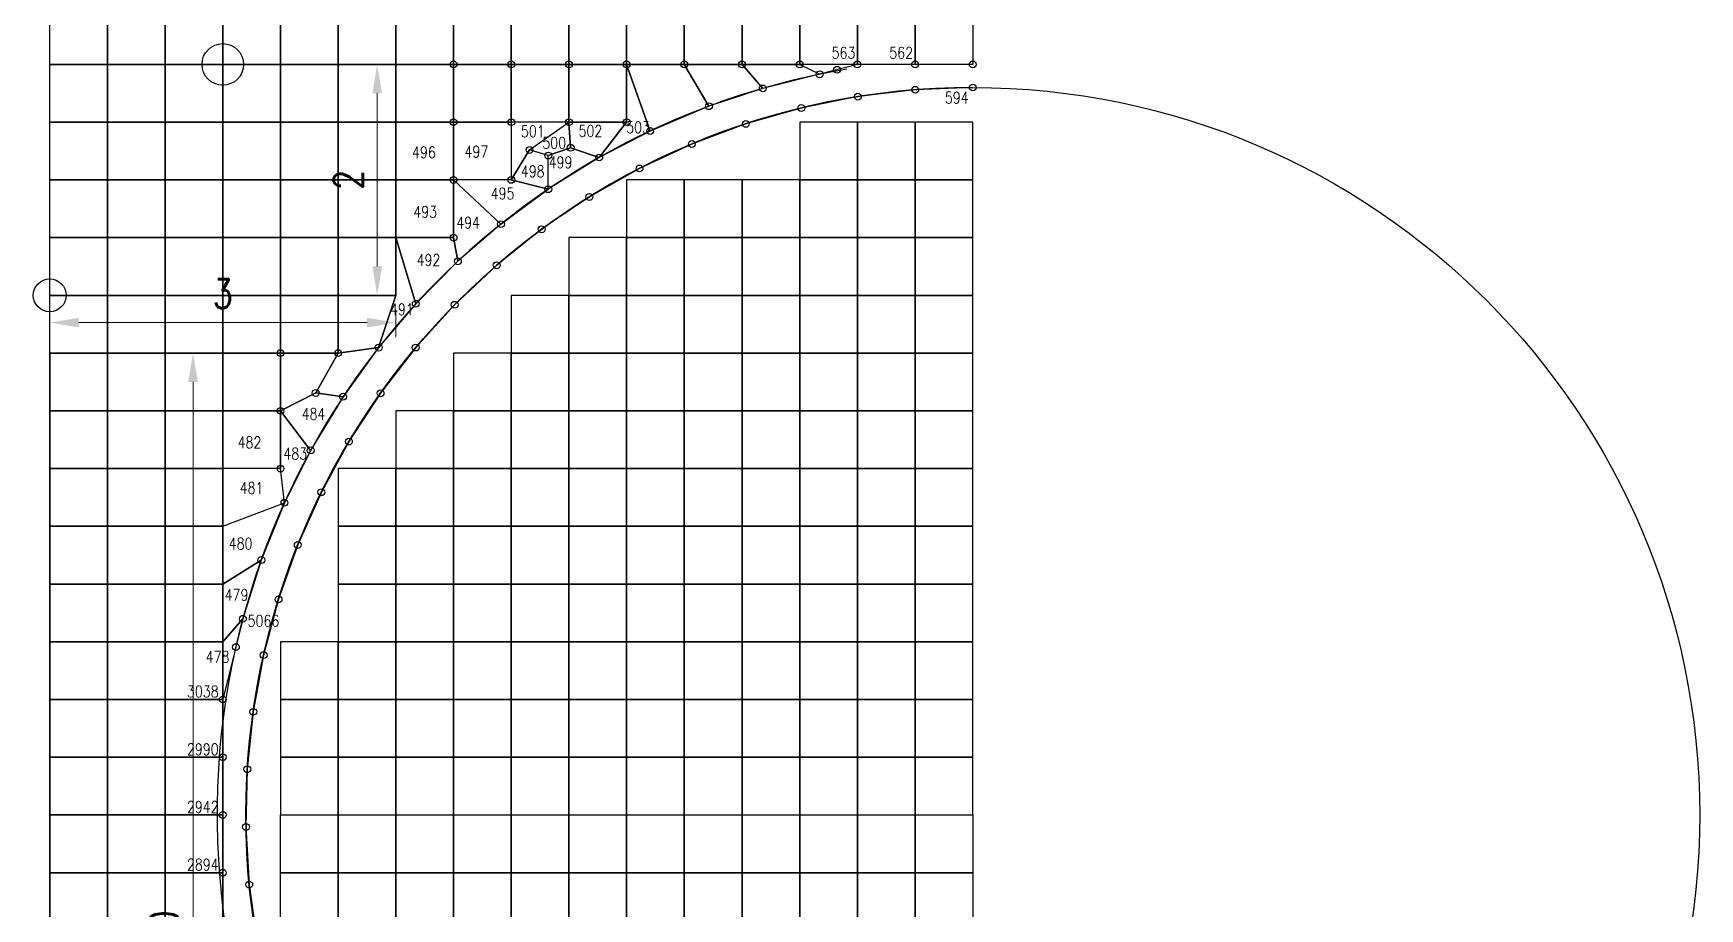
# Model space of a CAD drawing. Header units: millimetres. Extents: x -66 to 79, y -30 to 113.
# Drawn here: x 44.86 to 59.3, y 90.84 to 98.42 of the extents above; entities that cross this region are included whole.
import ezdxf

# ---------------------------------------------------------------- set-up
doc = ezdxf.new("R2010")
doc.units = ezdxf.units.MM
doc.layers.get('Defpoints').update_dxf_attribs({"color": 181})
for name, color, linetype in [('Ele_num_pl.', 142, 'Continuous'), ('interface_blocks', 240, 'Continuous'), ('Interface_nodes', 161, 'Continuous'), ('Main_blokcs', 3, 'Continuous'), ('master_slave_nodes', 11, 'Continuous'), ('reg_small', 4, 'Continuous'), ('Stitch', 10, 'Continuous')]:
    doc.layers.add(name, color=color, linetype=linetype)
doc.styles.add('ROMANS', font='ROMANS.shx', dxfattribs={"width": 0.8})
doc.dimstyles.new('DIM_0.1', dxfattribs={"dimscale": 0.1, "dimtxt": 2.5, "dimasz": 2.5, "dimexe": 1.25, "dimexo": 1.25, "dimgap": 1.25, "dimtad": 1, "dimdec": 3, "dimzin": 11, "dimdsep": 46, "dimtxsty": 'ROMANS', "dimcen": 0, "dimclrd": 1, "dimclre": 1, "dimclrt": 7, "dimadec": 4, "dimazin": 3, "dimtfac": 1, "dimtdec": 3, "dimtofl": 0, "dimtmove": 2, "dimatfit": 3, "dimfxl": 1, "dimfrac": 2, "dimtolj": 1, "dimtzin": 11, "dimlwd": 0, "dimlwe": 0, "dimarcsym": 0})

# ---------------------------------------------------------------- blocks, each defined once
blk = doc.blocks.new('*D44')
at = {"color": 1, "lineweight": 0, "transparency": 16777216}
for p, q in [((46.375, 95.651), (46.117, 95.651)), ((46.242, 85.901), (46.242, 95.401)), ((46.375, 85.651), (46.117, 85.651))]:
    blk.add_line(p, q, dxfattribs=at)
at = {"color": 1, "transparency": 16777216}
for points in [[(46.2, 95.401), (46.284, 95.401), (46.242, 95.651)], [(46.2, 85.901), (46.284, 85.901), (46.242, 85.651)]]:
    blk.add_solid(points, dxfattribs=at)
at = {"layer": 'Defpoints', "color": 0, "transparency": 16777216}
for p in [(46.242, 95.651), (46.5, 95.651), (46.5, 85.651)]:
    blk.add_point(p, dxfattribs=at)
at = {"color": 7, "transparency": 16777216, "insert": (45.992, 90.651), "char_height": 0.25, "attachment_point": 5, "rotation": 90, "style": 'ROMANS'}
blk.add_mtext('\\A1;10', dxfattribs=at)
blk = doc.blocks.new('*U42')
at = {"layer": 'master_slave_nodes'}
blk.add_circle((0, 0), 0.0296, dxfattribs=at)
blk = doc.blocks.new('*U43')
at = {"color": 0, "linetype": 'ByBlock', "lineweight": -2, "transparency": 16777216}
for p, rotation in [((52.501, 97.931), 184.5472840883398), ((53, 97.951), 180), ((51.514, 97.773), 193.6418522650193), ((52.004, 97.872), 189.0945681766796), ((51.033, 97.636), 198.1891363533589), ((50.565, 97.461), 202.7364204416987), ((50.112, 97.25), 207.2837045300382), ((49.677, 97.003), 211.8309886183779), ((49.263, 96.723), 216.3782727067176), ((48.873, 96.411), 220.9255567950574), ((48.509, 96.069), 225.4728408833972), ((48.172, 95.699), 230.0201249717369), ((47.867, 95.303), 234.5674090600767), ((47.593, 94.885), 239.1146931484164), ((47.354, 94.446), 243.6619772367561), ((47.15, 93.989), 248.2092613250959), ((46.983, 93.518), 252.7565454134356), ((46.854, 93.035), 257.3038295017751), ((46.764, 92.544), 261.8511135901149), ((46.712, 92.047), 266.3983976784547), ((46.701, 91.547), 270.9456817667945), ((46.729, 91.048), 275.4929658551341), ((46.796, 90.552), 280.0402499434738), ((46.903, 90.064), 284.5875340318136), ((47.048, 89.586), 289.1348181201534), ((47.231, 89.12), 293.6821022084933), ((47.449, 88.671), 298.2293862968331), ((47.703, 88.24), 302.7766703851728), ((47.99, 87.831), 307.3239544735126), ((48.309, 87.446), 311.8712385618524), ((48.657, 87.087), 316.4185226501922), ((49.032, 86.757), 320.9658067385321), ((49.433, 86.458), 325.5130908268719), ((49.856, 86.192), 330.0603749152116), ((50.298, 85.959), 334.6076590035515), ((50.758, 85.763), 339.1549430918915), ((51.232, 85.604), 343.7022271802313), ((51.717, 85.483), 348.2495112685709), ((52.21, 85.401), 352.7967953569106), ((52.708, 85.358), 357.3440794452504)]:
    blk.add_blockref('*U42', p, dxfattribs=dict(at, rotation=rotation))
blk = doc.blocks.new('*D46')
at = {"color": 1, "lineweight": 0, "transparency": 16777216}
for p, q in [((47.875, 98.151), (47.713, 98.151)), ((47.838, 96.401), (47.838, 97.901)), ((47.875, 96.151), (47.713, 96.151))]:
    blk.add_line(p, q, dxfattribs=at)
at = {"color": 1, "transparency": 16777216}
for points in [[(47.797, 97.901), (47.88, 97.901), (47.838, 98.151)], [(47.797, 96.401), (47.88, 96.401), (47.838, 96.151)]]:
    blk.add_solid(points, dxfattribs=at)
at = {"layer": 'Defpoints', "color": 0, "transparency": 16777216}
for p in [(47.838, 98.151), (48, 98.151), (48, 96.151)]:
    blk.add_point(p, dxfattribs=at)
at = {"color": 7, "transparency": 16777216, "insert": (47.588, 97.151), "char_height": 0.25, "attachment_point": 5, "rotation": 90, "style": 'ROMANS'}
blk.add_mtext('\\A1;2', dxfattribs=at)
blk = doc.blocks.new('*D49')
at = {"color": 1, "lineweight": 0, "transparency": 16777216}
for p, q in [((45, 96.026), (45, 95.79)), ((45.25, 95.915), (47.75, 95.915)), ((48, 96.026), (48, 95.79))]:
    blk.add_line(p, q, dxfattribs=at)
at = {"color": 1, "transparency": 16777216}
for points in [[(45.25, 95.956), (45.25, 95.873), (45, 95.915)], [(47.75, 95.956), (47.75, 95.873), (48, 95.915)]]:
    blk.add_solid(points, dxfattribs=at)
at = {"layer": 'Defpoints', "color": 0, "transparency": 16777216}
for p in [(45, 96.151), (48, 96.151), (48, 95.915)]:
    blk.add_point(p, dxfattribs=at)
at = {"color": 7, "transparency": 16777216, "insert": (46.5, 96.165), "char_height": 0.25, "attachment_point": 5, "style": 'ROMANS'}
blk.add_mtext('\\A1;3', dxfattribs=at)

msp = doc.modelspace()

# ---------------------------------------------------------------- linework, layer by layer
for points in [[(45, 98.6508), (45.5, 98.6508), (45.5, 98.1508), (45, 98.1508)], [(45.5, 98.6508), (46, 98.6508), (46, 98.1508), (45.5, 98.1508)], [(46.5, 98.6508), (47, 98.6508), (47, 98.1508), (46.5, 98.1508)], [(47, 98.6508), (47.5, 98.6508), (47.5, 98.1508), (47, 98.1508)], [(47.5, 98.6508), (48, 98.6508), (48, 98.1508), (47.5, 98.1508)], [(45, 98.1508), (45.5, 98.1508), (45.5, 97.6508), (45, 97.6508)], [(45.5, 98.1508), (46, 98.1508), (46, 97.6508), (45.5, 97.6508)], [(45, 97.6508), (45.5, 97.6508), (45.5, 97.1508), (45, 97.1508)], [(45.5, 97.6508), (46, 97.6508), (46, 97.1508), (45.5, 97.1508)], [(51.5, 97.1508), (52, 97.1508), (52, 97.6508), (51.5, 97.6508)], [(52, 97.1508), (52.5, 97.1508), (52.5, 97.6508), (52, 97.6508)], [(52.5, 97.1508), (53, 97.1508), (53, 97.6508), (52.5, 97.6508)], [(45, 97.1508), (45.5, 97.1508), (45.5, 96.6508), (45, 96.6508)], [(45.5, 97.1508), (46, 97.1508), (46, 96.6508), (45.5, 96.6508)], [(50, 96.6508), (50.5, 96.6508), (50.5, 97.1508), (50, 97.1508)], [(45, 96.6508), (45.5, 96.6508), (45.5, 96.1508), (45, 96.1508)], [(45.5, 96.6508), (46, 96.6508), (46, 96.1508), (45.5, 96.1508)], [(49.5, 96.1508), (50, 96.1508), (50, 96.6508), (49.5, 96.6508)], [(50, 96.1508), (50.5, 96.1508), (50.5, 96.6508), (50, 96.6508)], [(45, 96.1508), (45.5, 96.1508), (45.5, 95.6508), (45, 95.6508)], [(45.5, 96.1508), (46, 96.1508), (46, 95.6508), (45.5, 95.6508)], [(49, 95.6508), (49.5, 95.6508), (49.5, 96.1508), (49, 96.1508)], [(45, 95.6508), (45.5, 95.6508), (45.5, 95.1508), (45, 95.1508)], [(45.5, 95.6508), (46, 95.6508), (46, 95.1508), (45.5, 95.1508)], [(46, 95.6508), (46.5, 95.6508), (46.5, 95.1508), (46, 95.1508)], [(48.5, 95.1508), (49, 95.1508), (49, 95.6508), (48.5, 95.6508)], [(49, 95.1508), (49.5, 95.1508), (49.5, 95.6508), (49, 95.6508)], [(49.5, 95.1508), (50, 95.1508), (50, 95.6508), (49.5, 95.6508)], [(50, 95.1508), (50.5, 95.1508), (50.5, 95.6508), (50, 95.6508)], [(50.5, 95.1508), (51, 95.1508), (51, 95.6508), (50.5, 95.6508)], [(51, 95.1508), (51.5, 95.1508), (51.5, 95.6508), (51, 95.6508)], [(51.5, 95.1508), (52, 95.1508), (52, 95.6508), (51.5, 95.6508)], [(52, 95.1508), (52.5, 95.1508), (52.5, 95.6508), (52, 95.6508)], [(52.5, 95.1508), (53, 95.1508), (53, 95.6508), (52.5, 95.6508)], [(45, 95.1508), (45.5, 95.1508), (45.5, 94.6508), (45, 94.6508)], [(45.5, 95.1508), (46, 95.1508), (46, 94.6508), (45.5, 94.6508)], [(46, 95.1508), (46.5, 95.1508), (46.5, 94.6508), (46, 94.6508)], [(48, 94.6508), (48.5, 94.6508), (48.5, 95.1508), (48, 95.1508)], [(49, 94.6508), (49.5, 94.6508), (49.5, 95.1508), (49, 95.1508)], [(49.5, 94.6508), (50, 94.6508), (50, 95.1508), (49.5, 95.1508)], [(50, 94.6508), (50.5, 94.6508), (50.5, 95.1508), (50, 95.1508)], [(50.5, 94.6508), (51, 94.6508), (51, 95.1508), (50.5, 95.1508)], [(51, 94.6508), (51.5, 94.6508), (51.5, 95.1508), (51, 95.1508)], [(51.5, 94.6508), (52, 94.6508), (52, 95.1508), (51.5, 95.1508)], [(52, 94.6508), (52.5, 94.6508), (52.5, 95.1508), (52, 95.1508)], [(52.5, 94.6508), (53, 94.6508), (53, 95.1508), (52.5, 95.1508)], [(45, 94.6508), (45.5, 94.6508), (45.5, 94.1508), (45, 94.1508)], [(45.5, 94.6508), (46, 94.6508), (46, 94.1508), (45.5, 94.1508)], [(46, 94.6508), (46.5, 94.6508), (46.5, 94.1508), (46, 94.1508)], [(49, 94.1508), (49.5, 94.1508), (49.5, 94.6508), (49, 94.6508)], [(49.5, 94.1508), (50, 94.1508), (50, 94.6508), (49.5, 94.6508)], [(50, 94.1508), (50.5, 94.1508), (50.5, 94.6508), (50, 94.6508)], [(50.5, 94.1508), (51, 94.1508), (51, 94.6508), (50.5, 94.6508)], [(51, 94.1508), (51.5, 94.1508), (51.5, 94.6508), (51, 94.6508)], [(51.5, 94.1508), (52, 94.1508), (52, 94.6508), (51.5, 94.6508)], [(52, 94.1508), (52.5, 94.1508), (52.5, 94.6508), (52, 94.6508)], [(52.5, 94.1508), (53, 94.1508), (53, 94.6508), (52.5, 94.6508)], [(45, 94.1508), (45.5, 94.1508), (45.5, 93.6508), (45, 93.6508)], [(45.5, 94.1508), (46, 94.1508), (46, 93.6508), (45.5, 93.6508)], [(46, 94.1508), (46.5, 94.1508), (46.5, 93.6508), (46, 93.6508)], [(49, 93.6508), (49.5, 93.6508), (49.5, 94.1508), (49, 94.1508)], [(49.5, 93.6508), (50, 93.6508), (50, 94.1508), (49.5, 94.1508)], [(50, 93.6508), (50.5, 93.6508), (50.5, 94.1508), (50, 94.1508)], [(50.5, 93.6508), (51, 93.6508), (51, 94.1508), (50.5, 94.1508)], [(51, 93.6508), (51.5, 93.6508), (51.5, 94.1508), (51, 94.1508)], [(51.5, 93.6508), (52, 93.6508), (52, 94.1508), (51.5, 94.1508)], [(52, 93.6508), (52.5, 93.6508), (52.5, 94.1508), (52, 94.1508)], [(52.5, 93.6508), (53, 93.6508), (53, 94.1508), (52.5, 94.1508)], [(45, 93.6508), (45.5, 93.6508), (45.5, 93.1508), (45, 93.1508)], [(45.5, 93.6508), (46, 93.6508), (46, 93.1508), (45.5, 93.1508)], [(46, 93.6508), (46.5, 93.6508), (46.5, 93.1508), (46, 93.1508)], [(49, 93.1508), (49.5, 93.1508), (49.5, 93.6508), (49, 93.6508)], [(49.5, 93.1508), (50, 93.1508), (50, 93.6508), (49.5, 93.6508)], [(50, 93.1508), (50.5, 93.1508), (50.5, 93.6508), (50, 93.6508)], [(50.5, 93.1508), (51, 93.1508), (51, 93.6508), (50.5, 93.6508)], [(51, 93.1508), (51.5, 93.1508), (51.5, 93.6508), (51, 93.6508)], [(51.5, 93.1508), (52, 93.1508), (52, 93.6508), (51.5, 93.6508)], [(52, 93.1508), (52.5, 93.1508), (52.5, 93.6508), (52, 93.6508)], [(52.5, 93.1508), (53, 93.1508), (53, 93.6508), (52.5, 93.6508)], [(45, 93.1508), (45.5, 93.1508), (45.5, 92.6508), (45, 92.6508)], [(45.5, 93.1508), (46, 93.1508), (46, 92.6508), (45.5, 92.6508)], [(46, 93.1508), (46.5, 93.1508), (46.5, 92.6508), (46, 92.6508)], [(47, 92.6508), (47.5, 92.6508), (47.5, 93.1508), (47, 93.1508)], [(49, 92.6508), (49.5, 92.6508), (49.5, 93.1508), (49, 93.1508)], [(49.5, 92.6508), (50, 92.6508), (50, 93.1508), (49.5, 93.1508)], [(50, 92.6508), (50.5, 92.6508), (50.5, 93.1508), (50, 93.1508)], [(50.5, 92.6508), (51, 92.6508), (51, 93.1508), (50.5, 93.1508)], [(51, 92.6508), (51.5, 92.6508), (51.5, 93.1508), (51, 93.1508)], [(51.5, 92.6508), (52, 92.6508), (52, 93.1508), (51.5, 93.1508)], [(52, 92.6508), (52.5, 92.6508), (52.5, 93.1508), (52, 93.1508)], [(52.5, 92.6508), (53, 92.6508), (53, 93.1508), (52.5, 93.1508)], [(45, 92.6508), (45.5, 92.6508), (45.5, 92.1508), (45, 92.1508)], [(45.5, 92.6508), (46, 92.6508), (46, 92.1508), (45.5, 92.1508)], [(46, 92.6508), (46.5, 92.6508), (46.5, 92.1508), (46, 92.1508)], [(47, 92.1508), (47.5, 92.1508), (47.5, 92.6508), (47, 92.6508)], [(49, 92.1508), (49.5, 92.1508), (49.5, 92.6508), (49, 92.6508)], [(49.5, 92.1508), (50, 92.1508), (50, 92.6508), (49.5, 92.6508)], [(50, 92.1508), (50.5, 92.1508), (50.5, 92.6508), (50, 92.6508)], [(50.5, 92.1508), (51, 92.1508), (51, 92.6508), (50.5, 92.6508)], [(51, 92.1508), (51.5, 92.1508), (51.5, 92.6508), (51, 92.6508)], [(51.5, 92.1508), (52, 92.1508), (52, 92.6508), (51.5, 92.6508)], [(52, 92.1508), (52.5, 92.1508), (52.5, 92.6508), (52, 92.6508)], [(52.5, 92.1508), (53, 92.1508), (53, 92.6508), (52.5, 92.6508)], [(45, 92.1508), (45.5, 92.1508), (45.5, 91.6508), (45, 91.6508)], [(45.5, 92.1508), (46, 92.1508), (46, 91.6508), (45.5, 91.6508)], [(46, 92.1508), (46.5, 92.1508), (46.5, 91.6508), (46, 91.6508)], [(47, 91.6508), (47.5, 91.6508), (47.5, 92.1508), (47, 92.1508)], [(49, 91.6508), (49.5, 91.6508), (49.5, 92.1508), (49, 92.1508)], [(49.5, 91.6508), (50, 91.6508), (50, 92.1508), (49.5, 92.1508)], [(50, 91.6508), (50.5, 91.6508), (50.5, 92.1508), (50, 92.1508)], [(50.5, 91.6508), (51, 91.6508), (51, 92.1508), (50.5, 92.1508)], [(51, 91.6508), (51.5, 91.6508), (51.5, 92.1508), (51, 92.1508)], [(51.5, 91.6508), (52, 91.6508), (52, 92.1508), (51.5, 92.1508)], [(52, 91.6508), (52.5, 91.6508), (52.5, 92.1508), (52, 92.1508)], [(52.5, 91.6508), (53, 91.6508), (53, 92.1508), (52.5, 92.1508)], [(45, 91.6508), (45.5, 91.6508), (45.5, 91.1508), (45, 91.1508)], [(45.5, 91.6508), (46, 91.6508), (46, 91.1508), (45.5, 91.1508)], [(46, 91.6508), (46.5, 91.6508), (46.5, 91.1508), (46, 91.1508)], [(47, 91.6508), (47.5, 91.6508), (47.5, 91.1508), (47, 91.1508)], [(49, 91.6508), (49.5, 91.6508), (49.5, 91.1508), (49, 91.1508)], [(49.5, 91.6508), (50, 91.6508), (50, 91.1508), (49.5, 91.1508)], [(50, 91.6508), (50.5, 91.6508), (50.5, 91.1508), (50, 91.1508)], [(50.5, 91.6508), (51, 91.6508), (51, 91.1508), (50.5, 91.1508)], [(51, 91.6508), (51.5, 91.6508), (51.5, 91.1508), (51, 91.1508)], [(51.5, 91.6508), (52, 91.6508), (52, 91.1508), (51.5, 91.1508)], [(52, 91.6508), (52.5, 91.6508), (52.5, 91.1508), (52, 91.1508)], [(52.5, 91.6508), (53, 91.6508), (53, 91.1508), (52.5, 91.1508)], [(45, 91.1508), (45.5, 91.1508), (45.5, 90.6508), (45, 90.6508)], [(45.5, 91.1508), (46, 91.1508), (46, 90.6508), (45.5, 90.6508)], [(46, 91.1508), (46.5, 91.1508), (46.5, 90.6508), (46, 90.6508)], [(47, 91.1508), (47.5, 91.1508), (47.5, 90.6508), (47, 90.6508)], [(49, 91.1508), (49.5, 91.1508), (49.5, 90.6508), (49, 90.6508)], [(49.5, 91.1508), (50, 91.1508), (50, 90.6508), (49.5, 90.6508)], [(50, 91.1508), (50.5, 91.1508), (50.5, 90.6508), (50, 90.6508)], [(50.5, 91.1508), (51, 91.1508), (51, 90.6508), (50.5, 90.6508)], [(51, 91.1508), (51.5, 91.1508), (51.5, 90.6508), (51, 90.6508)], [(51.5, 91.1508), (52, 91.1508), (52, 90.6508), (51.5, 90.6508)], [(52, 91.1508), (52.5, 91.1508), (52.5, 90.6508), (52, 90.6508)], [(52.5, 91.1508), (53, 91.1508), (53, 90.6508), (52.5, 90.6508)]]:
    msp.add_lwpolyline(points, close=True)
for centre, radius in [((53, 91.6508), 6.3), ((45, 96.1508), 0.1422)]:
    msp.add_circle(centre, radius)
for radius, start in [(6.55, 99.5867), (6.3, 90)]:
    msp.add_arc((53, 91.6508), radius, start, 270)
at = {"layer": 'Defpoints'}
msp.add_circle((46.5, 98.1508), 0.1802, dxfattribs=at)
at = {"layer": 'interface_blocks'}
for points in [[(48, 98.6508), (48.5, 98.6508), (48.5, 98.1508), (48, 98.1508)], [(48.5, 98.6508), (49, 98.6508), (49, 98.1508), (48.5, 98.1508)], [(49, 98.6508), (49.5, 98.6508), (49.5, 98.1508), (49, 98.1508)], [(49.5, 98.6508), (50, 98.6508), (50, 98.1508), (49.5, 98.1508)], [(50, 98.6508), (50.5, 98.6508), (50.5, 98.1508), (50, 98.1508)], [(50.5, 98.6508), (51, 98.6508), (51, 98.1508), (50.5, 98.1508)], [(51, 98.6508), (51.5, 98.6508), (51.5, 98.1508), (51, 98.1508)], [(51.5, 98.6508), (52, 98.6508), (52, 98.1508), (51.5, 98.1508)], [(52, 98.6508), (52.5, 98.6508), (52.5, 98.1508), (52, 98.1508)], [(52.5, 98.6508), (53, 98.6508), (53, 98.1508), (52.5, 98.1508)], [(48, 98.1508), (48.5, 98.1508), (48.5, 97.6508), (48, 97.6508)], [(48.5, 98.1508), (49, 98.1508), (49, 97.6508), (48.5, 97.6508)], [(49, 98.1508), (49.5, 98.1508), (49.5, 97.6508), (49, 97.6508)], [(49.5, 98.1508), (50, 98.1508), (50, 97.6508), (49.5, 97.6508)], [(48, 97.6508), (48.5, 97.6508), (48.5, 97.1508), (48, 97.1508)], [(48.5, 97.6508), (49, 97.6508), (49, 97.1508), (48.5, 97.1508)], [(48, 97.1508), (48.5, 97.1508), (48.5, 96.6508), (48, 96.6508)], [(46.5, 96.1508), (47, 96.1508), (47, 95.6508), (46.5, 95.6508)], [(47, 96.1508), (47.5, 96.1508), (47.5, 95.6508), (47, 95.6508)], [(46.5, 95.6508), (47, 95.6508), (47, 95.1508), (46.5, 95.1508)], [(46.5, 95.1508), (47, 95.1508), (47, 94.6508), (46.5, 94.6508)]]:
    msp.add_lwpolyline(points, close=True, dxfattribs=at)
for points in [[(50, 98.1508), (50.2038, 97.574), (49.7625, 97.3448), (50, 97.6508), (50, 98.1508)], [(50.5, 98.1508), (50.7134, 97.7887), (50.2038, 97.574), (50, 98.1508), (50.5, 98.1508)], [(51, 98.1508), (51.1799, 97.9429), (50.7134, 97.7887), (50.5, 98.1508), (51, 98.1508)], [(51.5, 98.1508), (51.6731, 98.065), (51.1799, 97.9429), (51, 98.1508), (51.5, 98.1508)], [(49.5, 97.6508), (49, 97.6508), (49, 97.1508), (49.1582, 97.4099), (49.5, 97.6508)], [(49.5, 97.6508), (49.5146, 97.4288), (49.321, 97.3613), (49.1582, 97.4099), (49.5, 97.6508)], [(49.5, 97.6508), (50, 97.6508), (49.7625, 97.3448), (49.5146, 97.4288), (49.5, 97.6508)], [(49, 97.1508), (49.321, 97.07), (49.321, 97.3613), (49.1582, 97.4099), (49, 97.1508)], [(49.7625, 97.3448), (49.321, 97.07), (49.321, 97.3613), (49.5146, 97.4288), (49.7625, 97.3448)], [(49.321, 97.07), (49, 97.1508), (48.5, 97.1508), (48.9105, 96.7673), (49.321, 97.07)], [(48.5, 97.1508), (48.9105, 96.7673), (48.5376, 96.4455), (48.5, 96.6508), (48.5, 97.1227)], [(48, 96.6508), (48.1724, 96.0777), (47.8503, 95.6984), (48, 96.1508), (48, 96.6508)], [(48.5, 96.6508), (48.5376, 96.4455), (48.1724, 96.0777), (48, 96.6508), (48.5, 96.6508)], [(47.5, 96.1508), (48, 96.1508), (47.8503, 95.6984), (47.5, 95.6508), (47.5, 96.1508)], [(47.3051, 95.3055), (47, 95.1508), (47, 95.6508), (47.5, 95.6508), (47.3051, 95.3055)], [(47.8503, 95.6984), (47.5428, 95.2732), (47.3051, 95.3055), (47.5, 95.6508), (47.8503, 95.6984)], [(47.3051, 95.3055), (47.5428, 95.2732), (47.2613, 94.8084), (47, 95.1508), (47.3051, 95.3055)], [(47, 95.1508), (47.2613, 94.8084), (47.0344, 94.3552), (47, 94.6508), (47, 95.1508)], [(46.5, 94.1508), (47.0344, 94.3552), (46.8333, 93.8587), (46.5, 93.6508), (46.5, 94.1508)], [(46.8333, 93.8587), (46.6742, 93.3497), (46.5, 93.1508), (46.5, 93.6508), (46.8333, 93.8587)], [(46.5, 93.1508), (46.6742, 93.3497), (46.6133, 93.1042), (46.5, 92.6508), (46.5, 93.1508)], [(46.5, 92.6508), (46.5, 93.1508)]]:
    msp.add_lwpolyline(points, dxfattribs=at)
at = {"layer": 'Interface_nodes'}
for centre in [(48.5, 98.1508), (49, 98.1508), (49.5, 98.1508), (50, 98.1508), (50.5, 98.1508), (51, 98.1508), (51.5, 98.1508), (48.5, 97.6508), (49, 97.6508), (49.5, 97.6508), (50, 97.6508), (49.1582, 97.4099), (49.321, 97.3613), (49.5146, 97.4288), (48.5, 97.1508), (49, 97.1508), (48.5, 96.6508), (47, 95.6508), (47.5, 95.6508), (47.3051, 95.3055), (47, 95.1508), (47, 94.6508), (46.6133, 93.1042)]:
    msp.add_circle(centre, 0.0296, dxfattribs=at)
at = {"layer": 'Main_blokcs'}
for points in [[(48, 96.1508), (45, 96.1508), (45, 98.1508), (48, 98.1508)], [(45, 85.6508), (46.5, 85.6508), (46.5, 95.6508), (45, 95.6508)]]:
    msp.add_lwpolyline(points, close=True, dxfattribs=at)
at = {"layer": 'master_slave_nodes'}
for points in [[(52.5, 98.1508), (52, 98.1508), (51.6731, 98.065), (51.1799, 97.9429), (50.7134, 97.7887), (50.2038, 97.574), (49.7625, 97.3448), (49.321, 97.07), (48.9105, 96.7673), (48.5376, 96.4455), (48.1724, 96.0777), (47.8503, 95.6984), (47.5428, 95.2732), (47.2613, 94.8084), (47.0344, 94.3552), (46.8333, 93.8587), (46.6742, 93.3497)], [(53, 97.9508), (52.5005, 97.931), (52.0042, 97.8716), (51.5141, 97.7731), (51.0334, 97.636), (50.5651, 97.4613), (50.1121, 97.2499), (49.6773, 97.0033), (49.2634, 96.7231), (48.873, 96.4108), (48.5086, 96.0687), (48.1725, 95.6987), (47.8668, 95.3032), (47.5934, 94.8847), (47.354, 94.4459), (47.1502, 93.9895), (46.9832, 93.5183), (46.854, 93.0354), (46.7636, 92.5438), (46.7124, 92.0466), (46.7009, 91.5468), (46.7289, 91.0477), (46.7965, 90.5525)]]:
    msp.add_lwpolyline(points, dxfattribs=at)
for centre in [(51.6731, 98.065), (51.8237, 98.1045), (52, 98.1508), (52.5, 98.1508), (53, 98.1508), (51.1799, 97.9429), (50.7134, 97.7887), (50.2038, 97.574), (49.7625, 97.3448), (49.321, 97.07), (48.9105, 96.7673), (48.5376, 96.4455), (48.1724, 96.0777), (47.8503, 95.6984), (47.5428, 95.2732), (47.2613, 94.8084), (47.0344, 94.3552), (46.8333, 93.8587), (46.6742, 93.3497), (46.5, 92.6508), (46.5, 92.1508), (46.5, 91.6508), (46.5, 91.1508)]:
    msp.add_circle(centre, 0.0296, dxfattribs=at)
at = {"layer": 'reg_small'}
for points in [[(46.5, 97.6508), (47, 97.6508), (47, 97.1508), (46.5, 97.1508)], [(47, 97.6508), (47.5, 97.6508), (47.5, 97.1508), (47, 97.1508)], [(47.5, 97.6508), (48, 97.6508), (48, 97.1508), (47.5, 97.1508)], [(46.5, 97.1508), (47, 97.1508), (47, 96.6508), (46.5, 96.6508)], [(47, 97.1508), (47.5, 97.1508), (47.5, 96.6508), (47, 96.6508)], [(47.5, 97.1508), (48, 97.1508), (48, 96.6508), (47.5, 96.6508)], [(50.5, 96.6508), (51, 96.6508), (51, 97.1508), (50.5, 97.1508)], [(51, 96.6508), (51.5, 96.6508), (51.5, 97.1508), (51, 97.1508)], [(51.5, 96.6508), (52, 96.6508), (52, 97.1508), (51.5, 97.1508)], [(52, 96.6508), (52.5, 96.6508), (52.5, 97.1508), (52, 97.1508)], [(52.5, 96.6508), (53, 96.6508), (53, 97.1508), (52.5, 97.1508)], [(46.5, 96.6508), (47, 96.6508), (47, 96.1508), (46.5, 96.1508)], [(47, 96.6508), (47.5, 96.6508), (47.5, 96.1508), (47, 96.1508)], [(47.5, 96.6508), (48, 96.6508), (48, 96.1508), (47.5, 96.1508)], [(50.5, 96.1508), (51, 96.1508), (51, 96.6508), (50.5, 96.6508)], [(51, 96.1508), (51.5, 96.1508), (51.5, 96.6508), (51, 96.6508)], [(51.5, 96.1508), (52, 96.1508), (52, 96.6508), (51.5, 96.6508)], [(52, 96.1508), (52.5, 96.1508), (52.5, 96.6508), (52, 96.6508)], [(52.5, 96.1508), (53, 96.1508), (53, 96.6508), (52.5, 96.6508)], [(47.5, 94.1508), (48, 94.1508), (48, 94.6508), (47.5, 94.6508)], [(48, 94.1508), (48.5, 94.1508), (48.5, 94.6508), (48, 94.6508)], [(47.5, 93.6508), (48, 93.6508), (48, 94.1508), (47.5, 94.1508)], [(48, 93.6508), (48.5, 93.6508), (48.5, 94.1508), (48, 94.1508)], [(47.5, 93.1508), (48, 93.1508), (48, 93.6508), (47.5, 93.6508)], [(48, 93.1508), (48.5, 93.1508), (48.5, 93.6508), (48, 93.6508)], [(47.5, 92.6508), (48, 92.6508), (48, 93.1508), (47.5, 93.1508)], [(48, 92.6508), (48.5, 92.6508), (48.5, 93.1508), (48, 93.1508)], [(47.5, 92.1508), (48, 92.1508), (48, 92.6508), (47.5, 92.6508)], [(48, 92.1508), (48.5, 92.1508), (48.5, 92.6508), (48, 92.6508)], [(47.5, 91.6508), (48, 91.6508), (48, 92.1508), (47.5, 92.1508)], [(48, 91.6508), (48.5, 91.6508), (48.5, 92.1508), (48, 92.1508)], [(47.5, 91.6508), (48, 91.6508), (48, 91.1508), (47.5, 91.1508)], [(48, 91.6508), (48.5, 91.6508), (48.5, 91.1508), (48, 91.1508)], [(47.5, 91.1508), (48, 91.1508), (48, 90.6508), (47.5, 90.6508)], [(48, 91.1508), (48.5, 91.1508), (48.5, 90.6508), (48, 90.6508)]]:
    msp.add_lwpolyline(points, close=True, dxfattribs=at)
at = {"layer": 'Stitch'}
for points in [[(46, 98.6508), (46.5, 98.6508), (46.5, 98.1508), (46, 98.1508)], [(46, 98.1508), (46.5, 98.1508), (46.5, 97.6508), (46, 97.6508)], [(46.5, 98.1508), (47, 98.1508), (47, 97.6508), (46.5, 97.6508)], [(47, 98.1508), (47.5, 98.1508), (47.5, 97.6508), (47, 97.6508)], [(47.5, 98.1508), (48, 98.1508), (48, 97.6508), (47.5, 97.6508)], [(46, 97.6508), (46.5, 97.6508), (46.5, 97.1508), (46, 97.1508)], [(46, 97.1508), (46.5, 97.1508), (46.5, 96.6508), (46, 96.6508)], [(46, 96.6508), (46.5, 96.6508), (46.5, 96.1508), (46, 96.1508)], [(46, 96.1508), (46.5, 96.1508), (46.5, 95.6508), (46, 95.6508)], [(49.5, 95.6508), (50, 95.6508), (50, 96.1508), (49.5, 96.1508)], [(50, 95.6508), (50.5, 95.6508), (50.5, 96.1508), (50, 96.1508)], [(50.5, 95.6508), (51, 95.6508), (51, 96.1508), (50.5, 96.1508)], [(51, 95.6508), (51.5, 95.6508), (51.5, 96.1508), (51, 96.1508)], [(51.5, 95.6508), (52, 95.6508), (52, 96.1508), (51.5, 96.1508)], [(52, 95.6508), (52.5, 95.6508), (52.5, 96.1508), (52, 96.1508)], [(52.5, 95.6508), (53, 95.6508), (53, 96.1508), (52.5, 96.1508)], [(48.5, 94.6508), (49, 94.6508), (49, 95.1508), (48.5, 95.1508)], [(48.5, 94.1508), (49, 94.1508), (49, 94.6508), (48.5, 94.6508)], [(48.5, 93.6508), (49, 93.6508), (49, 94.1508), (48.5, 94.1508)], [(48.5, 93.1508), (49, 93.1508), (49, 93.6508), (48.5, 93.6508)], [(48.5, 92.6508), (49, 92.6508), (49, 93.1508), (48.5, 93.1508)], [(48.5, 92.1508), (49, 92.1508), (49, 92.6508), (48.5, 92.6508)], [(48.5, 91.6508), (49, 91.6508), (49, 92.1508), (48.5, 92.1508)], [(48.5, 91.6508), (49, 91.6508), (49, 91.1508), (48.5, 91.1508)], [(48.5, 91.1508), (49, 91.1508), (49, 90.6508), (48.5, 90.6508)]]:
    msp.add_lwpolyline(points, close=True, dxfattribs=at)

# ---------------------------------------------------------------- block references
msp.add_blockref('*U43', (0, 0))

# ---------------------------------------------------------------- texts
at = {"layer": 'Ele_num_pl.', "char_height": 0.1, "attachment_point": 5, "style": 'ROMANS'}
for s, insert in [('\\A1;503', (50.0989, 97.6067)), ('\\A1;501', (49.187, 97.571)), ('\\A1;500', (49.3723, 97.4721)), ('\\A1;502', (49.6862, 97.5743)), ('\\A1;496', (48.2437, 97.3896)), ('\\A1;497', (48.6976, 97.3961)), ('\\A1;499', (49.4269, 97.3022)), ('\\A1;498', (49.186, 97.2249)), ('\\A1;495', (48.9245, 97.0333)), ('\\A1;493', (48.2535, 96.8746)), ('\\A1;494', (48.6262, 96.7807)), ('\\A1;492', (48.2826, 96.4568)), ('\\A1;491', (48.0525, 96.0292)), ('\\A1;484', (47.2859, 95.1241)), ('\\A1;482', (46.731, 94.8773)), ('\\A1;483', (47.128, 94.7796)), ('\\A1;481', (46.7491, 94.4828)), ('\\A1;480', (46.6546, 94.0009)), ('\\A1;479', (46.6185, 93.5571)), ('\\A1;478', (46.4547, 93.0201))]:
    msp.add_mtext(s, dxfattribs=dict(at, insert=insert))
at = {"layer": 'master_slave_nodes', "char_height": 0.1, "attachment_point": 5, "style": 'ROMANS'}
for s, insert in [('\\A1;563', (51.8795, 98.2512)), ('\\A1;562', (52.3795, 98.2512)), ('\\A1;594', (52.861, 97.8626))]:
    msp.add_mtext(s, dxfattribs=dict(at, insert=insert))
at = {"layer": 'master_slave_nodes', "char_height": 0.1, "width": 0.281905, "attachment_point": 5, "style": 'ROMANS'}
for s, insert in [('\\A1;5066', (46.8526, 93.3319)), ('\\A1;3038', (46.3263, 92.7201)), ('\\A1;2990', (46.3263, 92.2201)), ('\\A1;2942', (46.3263, 91.7201)), ('\\A1;2894', (46.3263, 91.2201))]:
    msp.add_mtext(s, dxfattribs=dict(at, insert=insert))

# ---------------------------------------------------------------- dimensions: what is measured, and where the dimension line sits
for base, p1, p2, picture, middle in [((47.8382, 98.1508), (48, 96.1508), (48, 98.1508), '*D46', (47.5882, 97.1508)), ((46.2421, 95.6508), (46.5, 85.6508), (46.5, 95.6508), '*D44', (45.9921, 90.6508))]:
    dim = msp.add_linear_dim(base=base, p1=p1, p2=p2, angle=90, dimstyle='DIM_0.1')
    dim.commit()
    dim.dimension.update_dxf_attribs({"geometry": picture, "text_midpoint": middle})
dim = msp.add_linear_dim(base=(48, 95.9148), p1=(45, 96.1508), p2=(48, 96.1508), dimstyle='DIM_0.1')
dim.commit()
dim.dimension.update_dxf_attribs({"geometry": '*D49', "text_midpoint": (46.5, 96.1648)})

doc.saveas('drawing.dxf')
